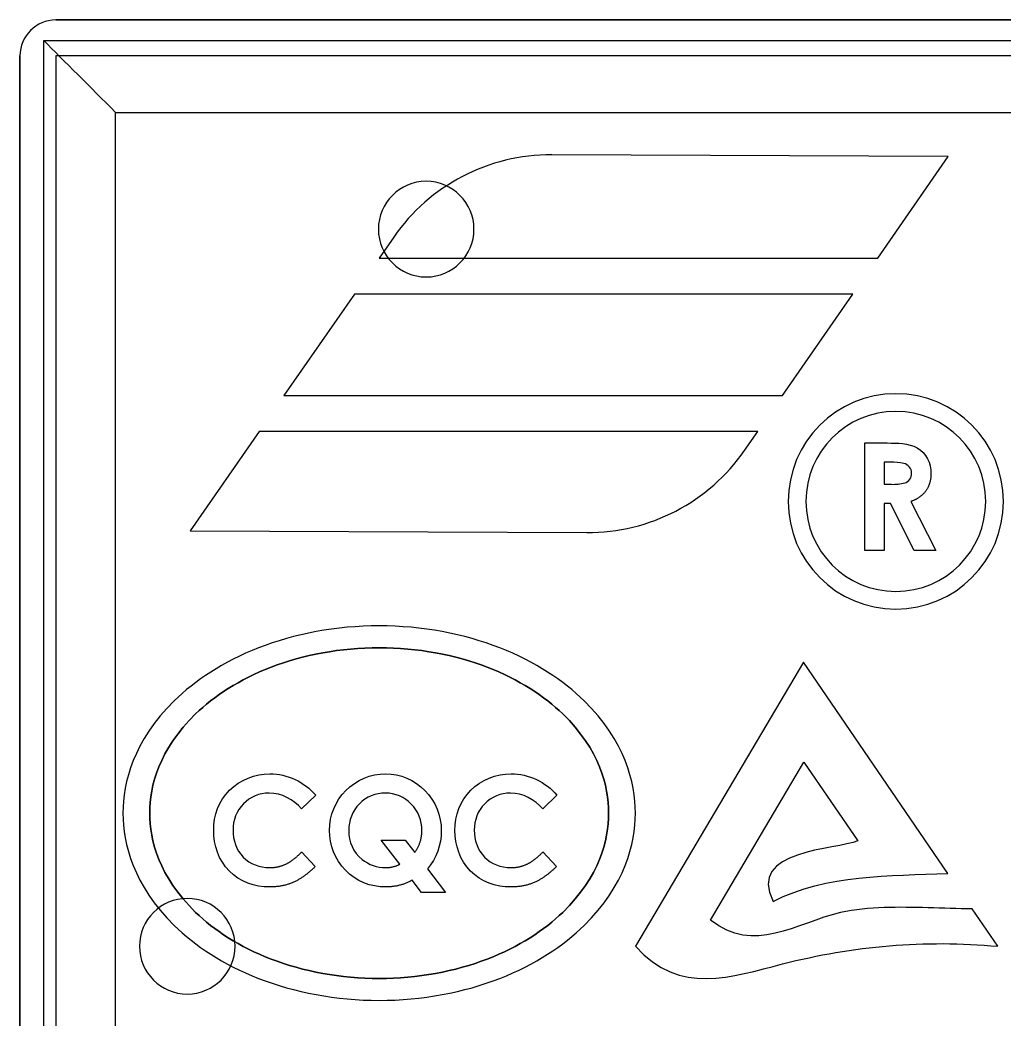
# Model space of a CAD drawing. Header units: millimetres. Extents: x -9.6 to 9.6, y -7.8 to 7.8.
# Drawn here: x -9.55 to -1.31, y -0.61 to 7.75 of the extents above; entities that cross this region are included whole.
import ezdxf

# ---------------------------------------------------------------- set-up
doc = ezdxf.new("R2010")
doc.units = ezdxf.units.MM
for name, color, linetype in [('Part__Feature', 7, 'CONTINUOUS'), ('Part__Feature001', 7, 'CONTINUOUS'), ('Part__Feature005', 7, 'CONTINUOUS')]:
    doc.layers.add(name, color=color, linetype=linetype)

msp = doc.modelspace()

# ---------------------------------------------------------------- linework, layer by layer
at = {"layer": 'Part__Feature'}
for p, q in [((-8.55, 0, -5), (-8.55, 0)), ((-8.55, 0, -5), (-8.55, 0)), ((-7.75, 0, -5), (-7.75, 0)), ((-7.75, 0, -5), (-7.75, 0))]:
    msp.add_line(p, q, dxfattribs=at)
for centre, start, end in [((-8.15, 0, -5), 0, 180), ((-8.15, 0), 0, 180), ((-8.15, 0, -5), 0, 180), ((-8.15, 0), 0, 180), ((-8.15, 0, -5), -180, 0), ((-8.15, 0), -180, 0), ((-8.15, 0, -5), -180, 0), ((-8.15, 0), -180, 0)]:
    msp.add_arc(centre, 0.4, start, end, dxfattribs=at)
at = {"layer": 'Part__Feature001'}
for p, q in [((-6.55, 6, -5), (-6.55, 6)), ((-6.55, 6, -5), (-6.55, 6)), ((-5.75, 6, -5), (-5.75, 6)), ((-5.75, 6, -5), (-5.75, 6))]:
    msp.add_line(p, q, dxfattribs=at)
for centre, start, end in [((-6.15, 6, -5), 0, 180), ((-6.15, 6), 0, 180), ((-6.15, 6, -5), 0, 180), ((-6.15, 6), 0, 180), ((-6.15, 6, -5), 180, 0), ((-6.15, 6), 180, 0), ((-6.15, 6, -5), 180, 0), ((-6.15, 6), 180, 0)]:
    msp.add_arc(centre, 0.4, start, end, dxfattribs=at)
at = {"layer": 'Part__Feature005'}
for p, q in [((9.25, 7.75), (-9.25, 7.75)), ((-9.25, 7.75), (-9.25, 7.75, 15)), ((-9.25, 7.75, 15), (9.25, 7.75, 15)), ((9.25, 7.75), (-9.25, 7.75)), ((-9.25, 7.75), (-9.25, 7.75, 15)), ((-9.25, 7.75, 15), (9.25, 7.75, 15)), ((-9.3503, 7.57697), (9.3503, 7.57697)), ((-9.3503, -7.57697), (-9.3503, 7.57697)), ((-9.3503, 7.57697), (9.3503, 7.57697)), ((-9.3503, -7.57697), (-9.3503, 7.57697)), ((-9.55, 7.45), (-9.55, -7.45)), ((-9.55, -7.45, 15), (-9.55, 7.45, 15)), ((-9.55, 7.45, 15), (-9.55, 7.45)), ((-9.55, 7.45), (-9.55, -7.45)), ((-9.55, 7.45, 15), (-9.55, 7.45)), ((-9.55, -7.45, 15), (-9.55, 7.45, 15)), ((-9.25, 7.45, 15.3), (-9.25, -7.45, 15.3)), ((9.25, 7.45, 15.3), (-9.25, 7.45, 15.3)), ((9.25, 7.45, 15.3), (-9.25, 7.45, 15.3)), ((-9.25, 7.45, 15.3), (-9.25, -7.45, 15.3)), ((-8.7503, -6.97697, 0.2), (-8.7503, 6.97697, 0.2)), ((-8.7503, 6.97697, 0.2), (8.7503, 6.97697, 0.2)), ((-8.7503, 6.97697, 0.2), (8.7503, 6.97697, 0.2)), ((-8.7503, -6.97697, 0.2), (-8.7503, 6.97697, 0.2)), ((-1.78054, 6.60704, 15.3), (-5.0989, 6.62199, 15.3)), ((-1.78054, 6.60704, 15.3), (-5.0989, 6.62199, 15.3)), ((-5.0989, 6.62199, 15.4), (-5.0989, 6.62199, 15.3)), ((-1.78054, 6.60704, 15.4), (-5.0989, 6.62199, 15.4)), ((-5.0989, 6.62199, 15.4), (-5.0989, 6.62199, 15.3)), ((-1.78054, 6.60704, 15.4), (-5.0989, 6.62199, 15.4)), ((-2.36983, 5.75704, 15.3), (-1.78054, 6.60704, 15.3)), ((-2.36983, 5.75704, 15.3), (-1.78054, 6.60704, 15.3)), ((-2.36983, 5.75704, 15.4), (-1.78054, 6.60704, 15.4)), ((-2.36983, 5.75704, 15.4), (-1.78054, 6.60704, 15.4)), ((-1.78054, 6.60704, 15.4), (-1.78054, 6.60704, 15.3)), ((-1.78054, 6.60704, 15.4), (-1.78054, 6.60704, 15.3)), ((-6.42102, 5.9336, 15.3), (-6.54343, 5.75704, 15.3)), ((-6.42102, 5.9336, 15.3), (-6.54343, 5.75704, 15.3)), ((-6.42102, 5.9336, 15.4), (-6.54343, 5.75704, 15.4)), ((-6.42102, 5.9336, 15.4), (-6.54343, 5.75704, 15.4)), ((-6.42102, 5.9336, 15.4), (-6.42102, 5.9336, 15.3)), ((-6.42102, 5.9336, 15.4), (-6.42102, 5.9336, 15.3)), ((-6.54343, 5.75704, 15.3), (-2.36983, 5.75704, 15.3)), ((-6.54343, 5.75704, 15.4), (-6.54343, 5.75704, 15.3)), ((-6.54343, 5.75704, 15.3), (-2.36983, 5.75704, 15.3)), ((-6.54343, 5.75704, 15.4), (-2.36983, 5.75704, 15.4)), ((-6.54343, 5.75704, 15.4), (-6.54343, 5.75704, 15.3)), ((-6.54343, 5.75704, 15.4), (-2.36983, 5.75704, 15.4)), ((-2.36983, 5.75704, 15.4), (-2.36983, 5.75704, 15.3)), ((-2.36983, 5.75704, 15.4), (-2.36983, 5.75704, 15.3)), ((-6.75141, 5.45704, 15.3), (-7.3407, 4.60704, 15.3)), ((-6.75141, 5.45704, 15.3), (-7.3407, 4.60704, 15.3)), ((-6.75141, 5.45704, 15.4), (-7.3407, 4.60704, 15.4)), ((-6.75141, 5.45704, 15.4), (-7.3407, 4.60704, 15.4)), ((-2.57782, 5.45704, 15.3), (-6.75141, 5.45704, 15.3)), ((-6.75141, 5.45704, 15.4), (-6.75141, 5.45704, 15.3)), ((-2.57782, 5.45704, 15.3), (-6.75141, 5.45704, 15.3)), ((-6.75141, 5.45704, 15.4), (-6.75141, 5.45704, 15.3)), ((-2.57782, 5.45704, 15.4), (-6.75141, 5.45704, 15.4)), ((-2.57782, 5.45704, 15.4), (-6.75141, 5.45704, 15.4)), ((-3.1671, 4.60704, 15.3), (-2.57782, 5.45704, 15.3)), ((-3.1671, 4.60704, 15.3), (-2.57782, 5.45704, 15.3)), ((-3.1671, 4.60704, 15.4), (-2.57782, 5.45704, 15.4)), ((-3.1671, 4.60704, 15.4), (-2.57782, 5.45704, 15.4)), ((-2.57782, 5.45704, 15.4), (-2.57782, 5.45704, 15.3)), ((-2.57782, 5.45704, 15.4), (-2.57782, 5.45704, 15.3)), ((-7.3407, 4.60704, 15.3), (-3.1671, 4.60704, 15.3)), ((-7.3407, 4.60704, 15.4), (-7.3407, 4.60704, 15.3)), ((-7.3407, 4.60704, 15.3), (-3.1671, 4.60704, 15.3)), ((-7.3407, 4.60704, 15.4), (-3.1671, 4.60704, 15.4)), ((-7.3407, 4.60704, 15.4), (-7.3407, 4.60704, 15.3)), ((-7.3407, 4.60704, 15.4), (-3.1671, 4.60704, 15.4)), ((-3.1671, 4.60704, 15.4), (-3.1671, 4.60704, 15.3)), ((-3.1671, 4.60704, 15.4), (-3.1671, 4.60704, 15.3)), ((-7.54869, 4.30704, 15.3), (-8.12498, 3.47578, 15.3)), ((-7.54869, 4.30704, 15.3), (-8.12498, 3.47578, 15.3)), ((-7.54869, 4.30704, 15.4), (-8.12498, 3.47578, 15.4)), ((-7.54869, 4.30704, 15.4), (-8.12498, 3.47578, 15.4)), ((-3.37509, 4.30704, 15.3), (-7.54869, 4.30704, 15.3)), ((-3.37509, 4.30704, 15.3), (-7.54869, 4.30704, 15.3)), ((-7.54869, 4.30704, 15.4), (-7.54869, 4.30704, 15.3)), ((-3.37509, 4.30704, 15.4), (-7.54869, 4.30704, 15.4)), ((-7.54869, 4.30704, 15.4), (-7.54869, 4.30704, 15.3)), ((-3.37509, 4.30704, 15.4), (-7.54869, 4.30704, 15.4)), ((-3.4845, 4.14921, 15.3), (-3.37509, 4.30704, 15.3)), ((-3.4845, 4.14921, 15.3), (-3.37509, 4.30704, 15.3)), ((-3.4845, 4.14921, 15.4), (-3.37509, 4.30704, 15.4)), ((-3.4845, 4.14921, 15.4), (-3.37509, 4.30704, 15.4)), ((-3.37509, 4.30704, 15.4), (-3.37509, 4.30704, 15.3)), ((-3.37509, 4.30704, 15.4), (-3.37509, 4.30704, 15.3)), ((-2.47933, 3.31107, 15.3), (-2.47933, 4.21107, 15.3)), ((-2.47933, 4.21107, 15.3), (-2.29111, 4.21107, 15.3)), ((-2.47933, 3.31107, 15.3), (-2.47933, 4.21107, 15.3)), ((-2.47933, 4.21107, 15.3), (-2.29111, 4.21107, 15.3)), ((-3.4845, 4.14921, 15.4), (-3.4845, 4.14921, 15.3)), ((-3.4845, 4.14921, 15.4), (-3.4845, 4.14921, 15.3)), ((-2.2628, 4.04953, 15.3), (-2.31779, 4.04953, 15.3)), ((-2.31779, 4.04953, 15.3), (-2.31779, 3.86491, 15.3)), ((-2.31779, 4.04953, 15.3), (-2.31779, 3.86491, 15.3)), ((-2.2628, 4.04953, 15.3), (-2.31779, 4.04953, 15.3)), ((-2.31779, 3.86491, 15.3), (-2.25487, 3.86491, 15.3)), ((-2.31779, 3.86491, 15.3), (-2.25487, 3.86491, 15.3)), ((-3.12007, 3.72177, 15.4), (-3.12007, 3.72177, 15.3)), ((-3.12007, 3.72177, 15.4), (-3.12007, 3.72177, 15.3)), ((-2.97183, 3.72177, 15.4), (-2.97183, 3.72177, 15.3)), ((-2.97183, 3.72177, 15.4), (-2.97183, 3.72177, 15.3)), ((-2.31779, 3.70338, 15.3), (-2.31779, 3.31107, 15.3)), ((-2.26298, 3.70338, 15.3), (-2.31779, 3.70338, 15.3)), ((-2.26298, 3.70338, 15.3), (-2.31779, 3.70338, 15.3)), ((-2.31779, 3.70338, 15.3), (-2.31779, 3.31107, 15.3)), ((-2.06467, 3.31107, 15.3), (-2.26298, 3.70338, 15.3)), ((-2.06467, 3.31107, 15.3), (-2.26298, 3.70338, 15.3)), ((-2.09279, 3.72177, 15.3), (-1.8851, 3.31107, 15.3)), ((-2.09279, 3.72177, 15.3), (-1.8851, 3.31107, 15.3)), ((-1.46624, 3.72177, 15.4), (-1.46624, 3.72177, 15.3)), ((-1.46624, 3.72177, 15.4), (-1.46624, 3.72177, 15.3)), ((-1.31799, 3.72177, 15.4), (-1.31799, 3.72177, 15.3)), ((-1.31799, 3.72177, 15.4), (-1.31799, 3.72177, 15.3)), ((-8.12498, 3.47578, 15.3), (-4.80662, 3.46083, 15.3)), ((-8.12498, 3.47578, 15.4), (-8.12498, 3.47578, 15.3)), ((-8.12498, 3.47578, 15.3), (-4.80662, 3.46083, 15.3)), ((-8.12498, 3.47578, 15.4), (-4.80662, 3.46083, 15.4)), ((-8.12498, 3.47578, 15.4), (-8.12498, 3.47578, 15.3)), ((-8.12498, 3.47578, 15.4), (-4.80662, 3.46083, 15.4)), ((-4.80662, 3.46083, 15.4), (-4.80662, 3.46083, 15.3)), ((-4.80662, 3.46083, 15.4), (-4.80662, 3.46083, 15.3)), ((-2.31779, 3.31107, 15.3), (-2.47933, 3.31107, 15.3)), ((-2.31779, 3.31107, 15.3), (-2.47933, 3.31107, 15.3)), ((-1.8851, 3.31107, 15.3), (-2.06467, 3.31107, 15.3)), ((-1.8851, 3.31107, 15.3), (-2.06467, 3.31107, 15.3)), ((-2.99219, 2.37771, 15.3), (-4.39901, 0, 15.3)), ((-2.99219, 2.37771, 15.3), (-4.39901, 0, 15.3)), ((-2.99219, 2.37771, 15.4), (-4.39901, 0, 15.4)), ((-2.99219, 2.37771, 15.4), (-4.39901, 0, 15.4)), ((-1.78262, 0.609044, 15.3), (-2.99219, 2.37771, 15.3)), ((-1.78262, 0.609044, 15.3), (-2.99219, 2.37771, 15.3)), ((-2.99219, 2.37771, 15.4), (-2.99219, 2.37771, 15.3)), ((-1.78262, 0.609044, 15.4), (-2.99219, 2.37771, 15.4)), ((-2.99219, 2.37771, 15.4), (-2.99219, 2.37771, 15.3)), ((-1.78262, 0.609044, 15.4), (-2.99219, 2.37771, 15.4)), ((-3.76942, 0.219177, 15.3), (-2.9882, 1.53955, 15.3)), ((-3.76942, 0.219177, 15.3), (-2.9882, 1.53955, 15.3)), ((-3.76942, 0.219177, 15.4), (-2.9882, 1.53955, 15.4)), ((-3.76942, 0.219177, 15.4), (-2.9882, 1.53955, 15.4)), ((-2.9882, 1.53955, 15.3), (-2.53759, 0.880657, 15.3)), ((-2.9882, 1.53955, 15.4), (-2.9882, 1.53955, 15.3)), ((-2.9882, 1.53955, 15.3), (-2.53759, 0.880657, 15.3)), ((-2.9882, 1.53955, 15.4), (-2.53759, 0.880657, 15.4)), ((-2.9882, 1.53955, 15.4), (-2.9882, 1.53955, 15.3)), ((-2.9882, 1.53955, 15.4), (-2.53759, 0.880657, 15.4)), ((-7.0744, 1.26334, 15.3), (-7.19285, 1.15012, 15.3)), ((-7.0744, 1.26334, 15.3), (-7.19285, 1.15012, 15.3)), ((-5.05517, 1.26334, 15.3), (-5.17362, 1.15012, 15.3)), ((-5.05517, 1.26334, 15.3), (-5.17362, 1.15012, 15.3)), ((-8.68785, 1.11379, 15.4), (-8.68785, 1.11379, 15.3)), ((-8.68785, 1.11379, 15.4), (-8.68785, 1.11379, 15.3)), ((-8.46401, 1.11379, 15.4), (-8.46401, 1.11379, 15.3)), ((-8.46401, 1.11379, 15.4), (-8.46401, 1.11379, 15.3)), ((-4.62285, 1.11379, 15.4), (-4.62285, 1.11379, 15.3)), ((-4.62285, 1.11379, 15.4), (-4.62285, 1.11379, 15.3)), ((-4.39901, 1.11379, 15.4), (-4.39901, 1.11379, 15.3)), ((-4.39901, 1.11379, 15.4), (-4.39901, 1.11379, 15.3)), ((-6.52687, 0.888699, 15.3), (-6.32584, 0.888699, 15.3)), ((-6.37056, 0.686416, 15.3), (-6.52687, 0.888699, 15.3)), ((-6.52687, 0.888699, 15.3), (-6.32584, 0.888699, 15.3)), ((-6.37056, 0.686416, 15.3), (-6.52687, 0.888699, 15.3)), ((-6.32584, 0.888699, 15.3), (-6.2458, 0.785034, 15.3)), ((-6.32584, 0.888699, 15.3), (-6.2458, 0.785034, 15.3)), ((-2.53759, 0.880657, 15.4), (-2.53759, 0.880657, 15.3)), ((-2.53759, 0.880657, 15.4), (-2.53759, 0.880657, 15.3)), ((-7.19285, 0.78882, 15.3), (-7.07801, 0.668207, 15.3)), ((-7.19285, 0.78882, 15.3), (-7.07801, 0.668207, 15.3)), ((-5.17362, 0.78882, 15.3), (-5.05878, 0.668207, 15.3)), ((-5.17362, 0.78882, 15.3), (-5.05878, 0.668207, 15.3)), ((-6.13979, 0.647654, 15.3), (-5.98708, 0.450238, 15.3)), ((-6.13979, 0.647654, 15.3), (-5.98708, 0.450238, 15.3)), ((-1.78262, 0.609044, 15.4), (-1.78262, 0.609044, 15.3)), ((-1.78262, 0.609044, 15.4), (-1.78262, 0.609044, 15.3)), ((-6.1881, 0.450238, 15.3), (-6.26725, 0.552461, 15.3)), ((-6.1881, 0.450238, 15.3), (-6.26725, 0.552461, 15.3)), ((-5.98708, 0.450238, 15.3), (-6.1881, 0.450238, 15.3)), ((-5.98708, 0.450238, 15.3), (-6.1881, 0.450238, 15.3)), ((-3.24665, 0.375334, 15.4), (-3.24665, 0.375334, 15.3)), ((-3.24665, 0.375334, 15.4), (-3.24665, 0.375334, 15.3)), ((-1.3661, 0, 15.3), (-1.57934, 0.311808, 15.3)), ((-1.3661, 0, 15.3), (-1.57934, 0.311808, 15.3)), ((-1.57934, 0.311808, 15.4), (-1.57934, 0.311808, 15.3)), ((-1.3661, 0, 15.4), (-1.57934, 0.311808, 15.4)), ((-1.57934, 0.311808, 15.4), (-1.57934, 0.311808, 15.3)), ((-1.3661, 0, 15.4), (-1.57934, 0.311808, 15.4)), ((-3.76942, 0.219177, 15.4), (-3.76942, 0.219177, 15.3)), ((-3.76942, 0.219177, 15.4), (-3.76942, 0.219177, 15.3)), ((-4.39901, 0, 15.4), (-4.39901, 0, 15.3)), ((-4.39901, 0, 15.4), (-4.39901, 0, 15.3)), ((-1.3661, 0, 15.4), (-1.3661, 0, 15.3)), ((-1.3661, 0, 15.4), (-1.3661, 0, 15.3))]:
    msp.add_line(p, q, dxfattribs=at)
for centre, radius, start, end in [((-9.25, 7.45), 0.3, 90, 180), ((-9.25, 7.45), 0.3, 90, 180), ((-9.25, 7.45, 15), 0.3, 90, 180), ((-9.25, 7.45, 15), 0.3, 90, 180), ((-9.25, 7.45, 15), 0, 90, 0), ((-9.25, 7.45, 15), 0, 90, 0), ((-9.25, 7.45, 15), 0, 180, 0), ((-9.25, 7.45, 15), 0, 180, 0), ((-5.10611, 5.022, 15.3), 1.6, 89.7418, 145.267), ((-5.10611, 5.022, 15.3), 1.6, 89.7418, 145.267), ((-5.10611, 5.022, 15.4), 1.6, 89.7418, 145.267), ((-5.10611, 5.022, 15.4), 1.6, 89.7418, 145.267), ((-2.21903, 3.72177, 15.4), 0.90104, 0, 180), ((-2.21903, 3.72177, 15.3), 0.90104, 0, 180), ((-2.21903, 3.72177, 15.3), 0.90104, 0, 180), ((-2.21903, 3.72177, 15.4), 0.90104, 0, 180), ((-2.21903, 3.72177, 15.4), 0.752796, 0, 180), ((-2.21903, 3.72177, 15.3), 0.752796, 0, 180), ((-2.21903, 3.72177, 15.4), 0.752796, 0, 180), ((-2.21903, 3.72177, 15.3), 0.752796, 0, 180), ((-4.79941, 5.06081, 15.3), 1.6, -90.2582, -34.7328), ((-4.79941, 5.06081, 15.3), 1.6, -90.2582, -34.7328), ((-4.79941, 5.06081, 15.4), 1.6, -90.2582, -34.7328), ((-4.79941, 5.06081, 15.4), 1.6, -90.2582, -34.7328), ((-2.21903, 3.72177, 15.3), 0.90104, 180, 0), ((-2.21903, 3.72177, 15.4), 0.90104, 180, 0), ((-2.21903, 3.72177, 15.4), 0.90104, 180, 0), ((-2.21903, 3.72177, 15.3), 0.90104, 180, 0), ((-2.21903, 3.72177, 15.3), 0.752796, 180, 0), ((-2.21903, 3.72177, 15.4), 0.752796, 180, 0), ((-2.21903, 3.72177, 15.4), 0.752796, 180, 0), ((-2.21903, 3.72177, 15.3), 0.752796, 180, 0)]:
    msp.add_arc(centre, radius, start, end, dxfattribs=at)
for points, degree in [([(-9.3503, 7.57697), (-9.1823, 7.40897, 0.127855), (-8.96141, 7.18808, 0.201483), (-8.7503, 6.97697, 0.2)], 3), ([(-9.3503, 7.57697), (-9.1823, 7.40897, 0.127855), (-8.96141, 7.18808, 0.201483), (-8.7503, 6.97697, 0.2)], 3), ([(-7.45842, 1.44255, 15.3), (-7.31234, 1.44319, 15.3), (-7.16809, 1.3752, 15.3), (-7.0744, 1.26334, 15.3)], 3), ([(-7.45842, 1.44255, 15.3), (-7.31234, 1.44319, 15.3), (-7.16809, 1.3752, 15.3), (-7.0744, 1.26334, 15.3)], 3), ([(-5.43919, 1.44255, 15.3), (-5.29311, 1.44319, 15.3), (-5.14886, 1.3752, 15.3), (-5.05517, 1.26334, 15.3)], 3), ([(-5.43919, 1.44255, 15.3), (-5.29311, 1.44319, 15.3), (-5.14886, 1.3752, 15.3), (-5.05517, 1.26334, 15.3)], 3), ([(-7.19285, 1.15012, 15.3), (-7.26152, 1.22689, 15.3), (-7.35953, 1.28289, 15.3), (-7.46473, 1.28101, 15.3)], 3), ([(-7.19285, 1.15012, 15.3), (-7.26152, 1.22689, 15.3), (-7.35953, 1.28289, 15.3), (-7.46473, 1.28101, 15.3)], 3), ([(-5.17362, 1.15012, 15.3), (-5.24229, 1.22689, 15.3), (-5.3403, 1.28289, 15.3), (-5.4455, 1.28101, 15.3)], 3), ([(-5.17362, 1.15012, 15.3), (-5.24229, 1.22689, 15.3), (-5.3403, 1.28289, 15.3), (-5.4455, 1.28101, 15.3)], 3), ([(-6.79748, 0.967666, 15.3), (-6.79972, 0.876035, 15.3), (-6.76049, 0.783087, 15.3), (-6.6866, 0.727161, 15.3)], 3), ([(-6.79748, 0.967666, 15.3), (-6.79972, 0.876035, 15.3), (-6.76049, 0.783087, 15.3), (-6.6866, 0.727161, 15.3)], 3), ([(-6.2458, 0.785034, 15.3), (-6.18644, 0.866739, 15.3), (-6.18594, 0.967666, 15.3)], 2), ([(-6.2458, 0.785034, 15.3), (-6.18644, 0.866739, 15.3), (-6.18594, 0.967666, 15.3)], 2), ([(-6.0244, 0.964961, 15.3), (-6.02298, 0.849817, 15.3), (-6.06305, 0.734118, 15.3), (-6.13979, 0.647654, 15.3)], 3), ([(-6.0244, 0.964961, 15.3), (-6.02298, 0.849817, 15.3), (-6.06305, 0.734118, 15.3), (-6.13979, 0.647654, 15.3)], 3), ([(-2.53759, 0.880657, 15.3), (-2.71379, 0.808028, 15.3), (-3.47296, 0.806956, 15.3), (-3.24665, 0.375334, 15.3)], 3), ([(-2.53759, 0.880657, 15.4), (-2.71379, 0.808028, 15.4), (-3.47296, 0.806956, 15.4), (-3.24665, 0.375334, 15.4)], 3), ([(-2.53759, 0.880657, 15.3), (-2.71379, 0.808028, 15.3), (-3.47296, 0.806956, 15.3), (-3.24665, 0.375334, 15.3)], 3), ([(-2.53759, 0.880657, 15.4), (-2.71379, 0.808028, 15.4), (-3.47296, 0.806956, 15.4), (-3.24665, 0.375334, 15.4)], 3), ([(-6.6866, 0.727161, 15.3), (-6.63153, 0.682235, 15.3), (-6.56084, 0.657177, 15.3), (-6.48973, 0.65793, 15.3)], 3), ([(-6.6866, 0.727161, 15.3), (-6.63153, 0.682235, 15.3), (-6.56084, 0.657177, 15.3), (-6.48973, 0.65793, 15.3)], 3), ([(-6.48973, 0.65793, 15.3), (-6.42675, 0.65802, 15.3), (-6.37056, 0.686416, 15.3)], 2), ([(-6.48973, 0.65793, 15.3), (-6.42675, 0.65802, 15.3), (-6.37056, 0.686416, 15.3)], 2), ([(-3.24665, 0.375334, 15.3), (-2.79467, 0.604198, 15.3), (-2.27255, 0.587708, 15.3), (-1.78262, 0.609044, 15.3)], 3), ([(-3.24665, 0.375334, 15.4), (-2.79467, 0.604198, 15.4), (-2.27255, 0.587708, 15.4), (-1.78262, 0.609044, 15.4)], 3), ([(-3.24665, 0.375334, 15.3), (-2.79467, 0.604198, 15.3), (-2.27255, 0.587708, 15.3), (-1.78262, 0.609044, 15.3)], 3), ([(-3.24665, 0.375334, 15.4), (-2.79467, 0.604198, 15.4), (-2.27255, 0.587708, 15.4), (-1.78262, 0.609044, 15.4)], 3), ([(-6.26725, 0.552461, 15.3), (-6.36986, 0.495523, 15.3), (-6.48738, 0.496392, 15.3)], 2), ([(-6.26725, 0.552461, 15.3), (-6.36986, 0.495523, 15.3), (-6.48738, 0.496392, 15.3)], 2)]:
    msp.add_open_spline(points, degree=degree, dxfattribs=at)
for points, degree, knots in [([(-2.29111, 4.21107, 15.3), (-2.20662, 4.20884, 15.3), (-2.11603, 4.21187, 15.3), (-2.03979, 4.16978, 15.3), (-1.96526, 4.12689, 15.3), (-1.92324, 4.04012, 15.3), (-1.92548, 3.95542, 15.3)], 3, [0, 0, 0, 0, 0.502805, 0.502805, 0.502805, 1, 1, 1, 1]), ([(-2.29111, 4.21107, 15.3), (-2.20662, 4.20884, 15.3), (-2.11603, 4.21187, 15.3), (-2.03979, 4.16978, 15.3), (-1.96526, 4.12689, 15.3), (-1.92324, 4.04012, 15.3), (-1.92548, 3.95542, 15.3)], 3, [0, 0, 0, 0, 0.502805, 0.502805, 0.502805, 1, 1, 1, 1]), ([(-2.08702, 3.95758, 15.3), (-2.08564, 3.99652, 15.3), (-2.11653, 4.0301, 15.3), (-2.15283, 4.03997, 15.3), (-2.189, 4.04772, 15.3), (-2.22566, 4.05091, 15.3), (-2.2628, 4.04953, 15.3)], 3, [0, 0, 0, 0, 0.50575, 0.50575, 0.50575, 1, 1, 1, 1]), ([(-2.08702, 3.95758, 15.3), (-2.08564, 3.99652, 15.3), (-2.11653, 4.0301, 15.3), (-2.15283, 4.03997, 15.3), (-2.189, 4.04772, 15.3), (-2.22566, 4.05091, 15.3), (-2.2628, 4.04953, 15.3)], 3, [0, 0, 0, 0, 0.50575, 0.50575, 0.50575, 1, 1, 1, 1]), ([(-2.25487, 3.86491, 15.3), (-2.21757, 3.86378, 15.3), (-2.18091, 3.86781, 15.3), (-2.1449, 3.87699, 15.3), (-2.10863, 3.88517, 15.3), (-2.08441, 3.92109, 15.3), (-2.08702, 3.95758, 15.3)], 3, [0, 0, 0, 0, 0.507675, 0.507675, 0.507675, 1, 1, 1, 1]), ([(-2.25487, 3.86491, 15.3), (-2.21757, 3.86378, 15.3), (-2.18091, 3.86781, 15.3), (-2.1449, 3.87699, 15.3), (-2.10863, 3.88517, 15.3), (-2.08441, 3.92109, 15.3), (-2.08702, 3.95758, 15.3)], 3, [0, 0, 0, 0, 0.507675, 0.507675, 0.507675, 1, 1, 1, 1]), ([(-1.92548, 3.95542, 15.3), (-1.92346, 3.87594, 15.3), (-1.96713, 3.81011, 15.3), (-2.01609, 3.74678, 15.3), (-2.09279, 3.72177, 15.3)], 2, [0, 0, 0, 0.496154, 0.496154, 1, 1, 1]), ([(-1.92548, 3.95542, 15.3), (-1.92346, 3.87594, 15.3), (-1.96713, 3.81011, 15.3), (-2.01609, 3.74678, 15.3), (-2.09279, 3.72177, 15.3)], 2, [0, 0, 0, 0.496154, 0.496154, 1, 1, 1]), ([(-4.39901, 1.11379, 15.3), (-4.39975, 1.37087, 15.3), (-4.484, 1.71477, 15.3), (-4.82789, 2.05392, 15.3), (-4.99866, 2.22088, 15.3), (-5.23662, 2.38059, 15.3), (-5.53429, 2.49634, 15.3), (-5.83037, 2.61261, 15.3), (-6.18546, 2.6814, 15.3), (-6.54343, 2.68068, 15.3), (-6.9014, 2.6814, 15.3), (-7.25648, 2.61261, 15.3), (-7.55257, 2.49634, 15.3), (-7.85024, 2.38059, 15.3), (-8.08819, 2.22088, 15.3), (-8.25896, 2.05392, 15.3), (-8.60286, 1.71477, 15.3), (-8.68711, 1.37087, 15.3), (-8.68785, 1.11379, 15.3)], 3, [3.14159, 3.14159, 3.14159, 3.14159, 3.92699, 3.92699, 3.92699, 4.31969, 4.31969, 4.31969, 4.71239, 4.71239, 4.71239, 5.10509, 5.10509, 5.10509, 5.49779, 5.49779, 5.49779, 6.28319, 6.28319, 6.28319, 6.28319]), ([(-4.39901, 1.11379, 15.4), (-4.39975, 1.37087, 15.4), (-4.484, 1.71477, 15.4), (-4.82789, 2.05392, 15.4), (-4.99866, 2.22088, 15.4), (-5.23662, 2.38059, 15.4), (-5.53429, 2.49634, 15.4), (-5.83037, 2.61261, 15.4), (-6.18546, 2.6814, 15.4), (-6.54343, 2.68068, 15.4), (-6.9014, 2.6814, 15.4), (-7.25648, 2.61261, 15.4), (-7.55257, 2.49634, 15.4), (-7.85024, 2.38059, 15.4), (-8.08819, 2.22088, 15.4), (-8.25896, 2.05392, 15.4), (-8.60286, 1.71477, 15.4), (-8.68711, 1.37087, 15.4), (-8.68785, 1.11379, 15.4)], 3, [3.14159, 3.14159, 3.14159, 3.14159, 3.92699, 3.92699, 3.92699, 4.31969, 4.31969, 4.31969, 4.71239, 4.71239, 4.71239, 5.10509, 5.10509, 5.10509, 5.49779, 5.49779, 5.49779, 6.28319, 6.28319, 6.28319, 6.28319]), ([(-4.39901, 1.11379, 15.3), (-4.39975, 1.37087, 15.3), (-4.484, 1.71477, 15.3), (-4.82789, 2.05392, 15.3), (-4.99866, 2.22088, 15.3), (-5.23662, 2.38059, 15.3), (-5.53429, 2.49634, 15.3), (-5.83037, 2.61261, 15.3), (-6.18546, 2.6814, 15.3), (-6.54343, 2.68068, 15.3), (-6.9014, 2.6814, 15.3), (-7.25648, 2.61261, 15.3), (-7.55257, 2.49634, 15.3), (-7.85024, 2.38059, 15.3), (-8.08819, 2.22088, 15.3), (-8.25896, 2.05392, 15.3), (-8.60286, 1.71477, 15.3), (-8.68711, 1.37087, 15.3), (-8.68785, 1.11379, 15.3)], 3, [3.14159, 3.14159, 3.14159, 3.14159, 3.92699, 3.92699, 3.92699, 4.31969, 4.31969, 4.31969, 4.71239, 4.71239, 4.71239, 5.10509, 5.10509, 5.10509, 5.49779, 5.49779, 5.49779, 6.28319, 6.28319, 6.28319, 6.28319]), ([(-4.39901, 1.11379, 15.4), (-4.39975, 1.37087, 15.4), (-4.484, 1.71477, 15.4), (-4.82789, 2.05392, 15.4), (-4.99866, 2.22088, 15.4), (-5.23662, 2.38059, 15.4), (-5.53429, 2.49634, 15.4), (-5.83037, 2.61261, 15.4), (-6.18546, 2.6814, 15.4), (-6.54343, 2.68068, 15.4), (-6.9014, 2.6814, 15.4), (-7.25648, 2.61261, 15.4), (-7.55257, 2.49634, 15.4), (-7.85024, 2.38059, 15.4), (-8.08819, 2.22088, 15.4), (-8.25896, 2.05392, 15.4), (-8.60286, 1.71477, 15.4), (-8.68711, 1.37087, 15.4), (-8.68785, 1.11379, 15.4)], 3, [3.14159, 3.14159, 3.14159, 3.14159, 3.92699, 3.92699, 3.92699, 4.31969, 4.31969, 4.31969, 4.71239, 4.71239, 4.71239, 5.10509, 5.10509, 5.10509, 5.49779, 5.49779, 5.49779, 6.28319, 6.28319, 6.28319, 6.28319]), ([(-4.62285, 1.11379, 15.4), (-4.62351, 1.34083, 15.4), (-4.69897, 1.64452, 15.4), (-5.00697, 1.94404, 15.4), (-5.15991, 2.09148, 15.4), (-5.37303, 2.23253, 15.4), (-5.63963, 2.33474, 15.4), (-5.9048, 2.43743, 15.4), (-6.22283, 2.49817, 15.4), (-6.54343, 2.49753, 15.4), (-6.86403, 2.49817, 15.4), (-7.18205, 2.43743, 15.4), (-7.44723, 2.33474, 15.4), (-7.71383, 2.23253, 15.4), (-7.92695, 2.09148, 15.4), (-8.07989, 1.94404, 15.4), (-8.38789, 1.64452, 15.4), (-8.46334, 1.34083, 15.4), (-8.46401, 1.11379, 15.4)], 3, [3.14159, 3.14159, 3.14159, 3.14159, 3.92699, 3.92699, 3.92699, 4.31969, 4.31969, 4.31969, 4.71239, 4.71239, 4.71239, 5.10509, 5.10509, 5.10509, 5.49779, 5.49779, 5.49779, 6.28319, 6.28319, 6.28319, 6.28319]), ([(-4.62285, 1.11379, 15.4), (-4.62351, 1.34083, 15.4), (-4.69897, 1.64452, 15.4), (-5.00697, 1.94404, 15.4), (-5.15991, 2.09148, 15.4), (-5.37303, 2.23253, 15.4), (-5.63963, 2.33474, 15.4), (-5.9048, 2.43743, 15.4), (-6.22283, 2.49817, 15.4), (-6.54343, 2.49753, 15.4), (-6.86403, 2.49817, 15.4), (-7.18205, 2.43743, 15.4), (-7.44723, 2.33474, 15.4), (-7.71383, 2.23253, 15.4), (-7.92695, 2.09148, 15.4), (-8.07989, 1.94404, 15.4), (-8.38789, 1.64452, 15.4), (-8.46334, 1.34083, 15.4), (-8.46401, 1.11379, 15.4)], 3, [3.14159, 3.14159, 3.14159, 3.14159, 3.92699, 3.92699, 3.92699, 4.31969, 4.31969, 4.31969, 4.71239, 4.71239, 4.71239, 5.10509, 5.10509, 5.10509, 5.49779, 5.49779, 5.49779, 6.28319, 6.28319, 6.28319, 6.28319]), ([(-8.46401, 1.11379, 15.3), (-8.46334, 1.34083, 15.3), (-8.38789, 1.64452, 15.3), (-8.07989, 1.94404, 15.3), (-7.92695, 2.09148, 15.3), (-7.71383, 2.23253, 15.3), (-7.44723, 2.33474, 15.3), (-7.18205, 2.43743, 15.3), (-6.86403, 2.49817, 15.3), (-6.54343, 2.49753, 15.3), (-6.22283, 2.49817, 15.3), (-5.9048, 2.43743, 15.3), (-5.63963, 2.33474, 15.3), (-5.37303, 2.23253, 15.3), (-5.15991, 2.09148, 15.3), (-5.00697, 1.94404, 15.3), (-4.69897, 1.64452, 15.3), (-4.62351, 1.34083, 15.3), (-4.62285, 1.11379, 15.3)], 3, [0, 0, 0, 0, 0.785398, 0.785398, 0.785398, 1.1781, 1.1781, 1.1781, 1.5708, 1.5708, 1.5708, 1.9635, 1.9635, 1.9635, 2.35619, 2.35619, 2.35619, 3.14159, 3.14159, 3.14159, 3.14159]), ([(-8.46401, 1.11379, 15.3), (-8.46334, 1.34083, 15.3), (-8.38789, 1.64452, 15.3), (-8.07989, 1.94404, 15.3), (-7.92695, 2.09148, 15.3), (-7.71383, 2.23253, 15.3), (-7.44723, 2.33474, 15.3), (-7.18205, 2.43743, 15.3), (-6.86403, 2.49817, 15.3), (-6.54343, 2.49753, 15.3), (-6.22283, 2.49817, 15.3), (-5.9048, 2.43743, 15.3), (-5.63963, 2.33474, 15.3), (-5.37303, 2.23253, 15.3), (-5.15991, 2.09148, 15.3), (-5.00697, 1.94404, 15.3), (-4.69897, 1.64452, 15.3), (-4.62351, 1.34083, 15.3), (-4.62285, 1.11379, 15.3)], 3, [0, 0, 0, 0, 0.785398, 0.785398, 0.785398, 1.1781, 1.1781, 1.1781, 1.5708, 1.5708, 1.5708, 1.9635, 1.9635, 1.9635, 2.35619, 2.35619, 2.35619, 3.14159, 3.14159, 3.14159, 3.14159]), ([(-7.92825, 0.970911, 15.3), (-7.92993, 1.09364, 15.3), (-7.88537, 1.21868, 15.3), (-7.79628, 1.30481, 15.3), (-7.70705, 1.39199, 15.3), (-7.58349, 1.4437, 15.3), (-7.45842, 1.44255, 15.3)], 3, [0, 0, 0, 0, 0.496512, 0.496512, 0.496512, 1, 1, 1, 1]), ([(-7.92825, 0.970911, 15.3), (-7.92993, 1.09364, 15.3), (-7.88537, 1.21868, 15.3), (-7.79628, 1.30481, 15.3), (-7.70705, 1.39199, 15.3), (-7.58349, 1.4437, 15.3), (-7.45842, 1.44255, 15.3)], 3, [0, 0, 0, 0, 0.496512, 0.496512, 0.496512, 1, 1, 1, 1]), ([(-6.95902, 0.969829, 15.3), (-6.96036, 1.09351, 15.3), (-6.91025, 1.21665, 15.3), (-6.82254, 1.3039, 15.3), (-6.73559, 1.39099, 15.3), (-6.61397, 1.44364, 15.3), (-6.49045, 1.44255, 15.3)], 3, [0, 0, 0, 0, 0.500758, 0.500758, 0.500758, 1, 1, 1, 1]), ([(-6.95902, 0.969829, 15.3), (-6.96036, 1.09351, 15.3), (-6.91025, 1.21665, 15.3), (-6.82254, 1.3039, 15.3), (-6.73559, 1.39099, 15.3), (-6.61397, 1.44364, 15.3), (-6.49045, 1.44255, 15.3)], 3, [0, 0, 0, 0, 0.500758, 0.500758, 0.500758, 1, 1, 1, 1]), ([(-6.49045, 1.44255, 15.3), (-6.36754, 1.44474, 15.3), (-6.24638, 1.39232, 15.3), (-6.16178, 1.30354, 15.3), (-6.0718, 1.21566, 15.3), (-6.02238, 1.09037, 15.3), (-6.0244, 0.964961, 15.3)], 3, [0, 0, 0, 0, 0.494315, 0.494315, 0.494315, 1, 1, 1, 1]), ([(-6.49045, 1.44255, 15.3), (-6.36754, 1.44474, 15.3), (-6.24638, 1.39232, 15.3), (-6.16178, 1.30354, 15.3), (-6.0718, 1.21566, 15.3), (-6.02238, 1.09037, 15.3), (-6.0244, 0.964961, 15.3)], 3, [0, 0, 0, 0, 0.494315, 0.494315, 0.494315, 1, 1, 1, 1]), ([(-5.90902, 0.970911, 15.3), (-5.9107, 1.09364, 15.3), (-5.86614, 1.21868, 15.3), (-5.77705, 1.30481, 15.3), (-5.68782, 1.39199, 15.3), (-5.56426, 1.4437, 15.3), (-5.43919, 1.44255, 15.3)], 3, [0, 0, 0, 0, 0.496512, 0.496512, 0.496512, 1, 1, 1, 1]), ([(-5.90902, 0.970911, 15.3), (-5.9107, 1.09364, 15.3), (-5.86614, 1.21868, 15.3), (-5.77705, 1.30481, 15.3), (-5.68782, 1.39199, 15.3), (-5.56426, 1.4437, 15.3), (-5.43919, 1.44255, 15.3)], 3, [0, 0, 0, 0, 0.496512, 0.496512, 0.496512, 1, 1, 1, 1]), ([(-7.46473, 1.28101, 15.3), (-7.54467, 1.28234, 15.3), (-7.62452, 1.24999, 15.3), (-7.67945, 1.19158, 15.3), (-7.73751, 1.13417, 15.3), (-7.76796, 1.05244, 15.3), (-7.76671, 0.971272, 15.3)], 3, [0, 0, 0, 0, 0.495782, 0.495782, 0.495782, 1, 1, 1, 1]), ([(-7.46473, 1.28101, 15.3), (-7.54467, 1.28234, 15.3), (-7.62452, 1.24999, 15.3), (-7.67945, 1.19158, 15.3), (-7.73751, 1.13417, 15.3), (-7.76796, 1.05244, 15.3), (-7.76671, 0.971272, 15.3)], 3, [0, 0, 0, 0, 0.495782, 0.495782, 0.495782, 1, 1, 1, 1]), ([(-6.49099, 1.28101, 15.3), (-6.57185, 1.28225, 15.3), (-6.65317, 1.25116, 15.3), (-6.7095, 1.19249, 15.3), (-6.7692, 1.13421, 15.3), (-6.79862, 1.05023, 15.3), (-6.79748, 0.967666, 15.3)], 3, [0, 0, 0, 0, 0.494217, 0.494217, 0.494217, 1, 1, 1, 1]), ([(-6.49099, 1.28101, 15.3), (-6.57185, 1.28225, 15.3), (-6.65317, 1.25116, 15.3), (-6.7095, 1.19249, 15.3), (-6.7692, 1.13421, 15.3), (-6.79862, 1.05023, 15.3), (-6.79748, 0.967666, 15.3)], 3, [0, 0, 0, 0, 0.494217, 0.494217, 0.494217, 1, 1, 1, 1]), ([(-6.18594, 0.967666, 15.3), (-6.18477, 1.04968, 15.3), (-6.21657, 1.13179, 15.3), (-6.27518, 1.1896, 15.3), (-6.33039, 1.24842, 15.3), (-6.41032, 1.28231, 15.3), (-6.49099, 1.28101, 15.3)], 3, [0, 0, 0, 0, 0.504675, 0.504675, 0.504675, 1, 1, 1, 1]), ([(-6.18594, 0.967666, 15.3), (-6.18477, 1.04968, 15.3), (-6.21657, 1.13179, 15.3), (-6.27518, 1.1896, 15.3), (-6.33039, 1.24842, 15.3), (-6.41032, 1.28231, 15.3), (-6.49099, 1.28101, 15.3)], 3, [0, 0, 0, 0, 0.504675, 0.504675, 0.504675, 1, 1, 1, 1]), ([(-5.4455, 1.28101, 15.3), (-5.52544, 1.28234, 15.3), (-5.60529, 1.24999, 15.3), (-5.66022, 1.19158, 15.3), (-5.71828, 1.13417, 15.3), (-5.74873, 1.05244, 15.3), (-5.74748, 0.971272, 15.3)], 3, [0, 0, 0, 0, 0.495782, 0.495782, 0.495782, 1, 1, 1, 1]), ([(-5.4455, 1.28101, 15.3), (-5.52544, 1.28234, 15.3), (-5.60529, 1.24999, 15.3), (-5.66022, 1.19158, 15.3), (-5.71828, 1.13417, 15.3), (-5.74873, 1.05244, 15.3), (-5.74748, 0.971272, 15.3)], 3, [0, 0, 0, 0, 0.495782, 0.495782, 0.495782, 1, 1, 1, 1]), ([(-8.68785, 1.11379, 15.3), (-8.68711, 0.856699, 15.3), (-8.60286, 0.512805, 15.3), (-8.25896, 0.173653, 15.3), (-8.08819, 0.00669, 15.3), (-7.85024, -0.153021, 15.3), (-7.55257, -0.268763, 15.3), (-7.25648, -0.385041, 15.3), (-6.9014, -0.453822, 15.3), (-6.54343, -0.453103, 15.3), (-6.18546, -0.453822, 15.3), (-5.83037, -0.385041, 15.3), (-5.53429, -0.268763, 15.3), (-5.23662, -0.153021, 15.3), (-4.99866, 0.00669, 15.3), (-4.82789, 0.173653, 15.3), (-4.484, 0.512805, 15.3), (-4.39975, 0.856699, 15.3), (-4.39901, 1.11379, 15.3)], 3, [0, 0, 0, 0, 0.785398, 0.785398, 0.785398, 1.1781, 1.1781, 1.1781, 1.5708, 1.5708, 1.5708, 1.9635, 1.9635, 1.9635, 2.35619, 2.35619, 2.35619, 3.14159, 3.14159, 3.14159, 3.14159]), ([(-8.68785, 1.11379, 15.4), (-8.68711, 0.856699, 15.4), (-8.60286, 0.512805, 15.4), (-8.25896, 0.173653, 15.4), (-8.08819, 0.00669, 15.4), (-7.85024, -0.153021, 15.4), (-7.55257, -0.268763, 15.4), (-7.25648, -0.385041, 15.4), (-6.9014, -0.453822, 15.4), (-6.54343, -0.453103, 15.4), (-6.18546, -0.453822, 15.4), (-5.83037, -0.385041, 15.4), (-5.53429, -0.268763, 15.4), (-5.23662, -0.153021, 15.4), (-4.99866, 0.00669, 15.4), (-4.82789, 0.173653, 15.4), (-4.484, 0.512805, 15.4), (-4.39975, 0.856699, 15.4), (-4.39901, 1.11379, 15.4)], 3, [0, 0, 0, 0, 0.785398, 0.785398, 0.785398, 1.1781, 1.1781, 1.1781, 1.5708, 1.5708, 1.5708, 1.9635, 1.9635, 1.9635, 2.35619, 2.35619, 2.35619, 3.14159, 3.14159, 3.14159, 3.14159]), ([(-8.68785, 1.11379, 15.3), (-8.68711, 0.856699, 15.3), (-8.60286, 0.512805, 15.3), (-8.25896, 0.173653, 15.3), (-8.08819, 0.00669, 15.3), (-7.85024, -0.153021, 15.3), (-7.55257, -0.268763, 15.3), (-7.25648, -0.385041, 15.3), (-6.9014, -0.453822, 15.3), (-6.54343, -0.453103, 15.3), (-6.18546, -0.453822, 15.3), (-5.83037, -0.385041, 15.3), (-5.53429, -0.268763, 15.3), (-5.23662, -0.153021, 15.3), (-4.99866, 0.00669, 15.3), (-4.82789, 0.173653, 15.3), (-4.484, 0.512805, 15.3), (-4.39975, 0.856699, 15.3), (-4.39901, 1.11379, 15.3)], 3, [0, 0, 0, 0, 0.785398, 0.785398, 0.785398, 1.1781, 1.1781, 1.1781, 1.5708, 1.5708, 1.5708, 1.9635, 1.9635, 1.9635, 2.35619, 2.35619, 2.35619, 3.14159, 3.14159, 3.14159, 3.14159]), ([(-8.68785, 1.11379, 15.4), (-8.68711, 0.856699, 15.4), (-8.60286, 0.512805, 15.4), (-8.25896, 0.173653, 15.4), (-8.08819, 0.00669, 15.4), (-7.85024, -0.153021, 15.4), (-7.55257, -0.268763, 15.4), (-7.25648, -0.385041, 15.4), (-6.9014, -0.453822, 15.4), (-6.54343, -0.453103, 15.4), (-6.18546, -0.453822, 15.4), (-5.83037, -0.385041, 15.4), (-5.53429, -0.268763, 15.4), (-5.23662, -0.153021, 15.4), (-4.99866, 0.00669, 15.4), (-4.82789, 0.173653, 15.4), (-4.484, 0.512805, 15.4), (-4.39975, 0.856699, 15.4), (-4.39901, 1.11379, 15.4)], 3, [0, 0, 0, 0, 0.785398, 0.785398, 0.785398, 1.1781, 1.1781, 1.1781, 1.5708, 1.5708, 1.5708, 1.9635, 1.9635, 1.9635, 2.35619, 2.35619, 2.35619, 3.14159, 3.14159, 3.14159, 3.14159]), ([(-8.46401, 1.11379, 15.4), (-8.46334, 0.886748, 15.4), (-8.38789, 0.583049, 15.4), (-8.07989, 0.283539, 15.4), (-7.92695, 0.136091, 15.4), (-7.71383, -0.004953, 15.4), (-7.44723, -0.107166, 15.4), (-7.18205, -0.209853, 15.4), (-6.86403, -0.270595, 15.4), (-6.54343, -0.26996, 15.4), (-6.22283, -0.270595, 15.4), (-5.9048, -0.209853, 15.4), (-5.63963, -0.107166, 15.4), (-5.37303, -0.004953, 15.4), (-5.15991, 0.136091, 15.4), (-5.00697, 0.283539, 15.4), (-4.69897, 0.583049, 15.4), (-4.62351, 0.886748, 15.4), (-4.62285, 1.11379, 15.4)], 3, [0, 0, 0, 0, 0.785398, 0.785398, 0.785398, 1.1781, 1.1781, 1.1781, 1.5708, 1.5708, 1.5708, 1.9635, 1.9635, 1.9635, 2.35619, 2.35619, 2.35619, 3.14159, 3.14159, 3.14159, 3.14159]), ([(-4.62285, 1.11379, 15.3), (-4.62351, 0.886748, 15.3), (-4.69897, 0.583049, 15.3), (-5.00697, 0.283539, 15.3), (-5.15991, 0.136091, 15.3), (-5.37303, -0.004953, 15.3), (-5.63963, -0.107166, 15.3), (-5.9048, -0.209853, 15.3), (-6.22283, -0.270595, 15.3), (-6.54343, -0.26996, 15.3), (-6.86403, -0.270595, 15.3), (-7.18205, -0.209853, 15.3), (-7.44723, -0.107166, 15.3), (-7.71383, -0.004953, 15.3), (-7.92695, 0.136091, 15.3), (-8.07989, 0.283539, 15.3), (-8.38789, 0.583049, 15.3), (-8.46334, 0.886748, 15.3), (-8.46401, 1.11379, 15.3)], 3, [3.14159, 3.14159, 3.14159, 3.14159, 3.92699, 3.92699, 3.92699, 4.31969, 4.31969, 4.31969, 4.71239, 4.71239, 4.71239, 5.10509, 5.10509, 5.10509, 5.49779, 5.49779, 5.49779, 6.28319, 6.28319, 6.28319, 6.28319]), ([(-8.46401, 1.11379, 15.4), (-8.46334, 0.886748, 15.4), (-8.38789, 0.583049, 15.4), (-8.07989, 0.283539, 15.4), (-7.92695, 0.136091, 15.4), (-7.71383, -0.004953, 15.4), (-7.44723, -0.107166, 15.4), (-7.18205, -0.209853, 15.4), (-6.86403, -0.270595, 15.4), (-6.54343, -0.26996, 15.4), (-6.22283, -0.270595, 15.4), (-5.9048, -0.209853, 15.4), (-5.63963, -0.107166, 15.4), (-5.37303, -0.004953, 15.4), (-5.15991, 0.136091, 15.4), (-5.00697, 0.283539, 15.4), (-4.69897, 0.583049, 15.4), (-4.62351, 0.886748, 15.4), (-4.62285, 1.11379, 15.4)], 3, [0, 0, 0, 0, 0.785398, 0.785398, 0.785398, 1.1781, 1.1781, 1.1781, 1.5708, 1.5708, 1.5708, 1.9635, 1.9635, 1.9635, 2.35619, 2.35619, 2.35619, 3.14159, 3.14159, 3.14159, 3.14159]), ([(-4.62285, 1.11379, 15.3), (-4.62351, 0.886748, 15.3), (-4.69897, 0.583049, 15.3), (-5.00697, 0.283539, 15.3), (-5.15991, 0.136091, 15.3), (-5.37303, -0.004953, 15.3), (-5.63963, -0.107166, 15.3), (-5.9048, -0.209853, 15.3), (-6.22283, -0.270595, 15.3), (-6.54343, -0.26996, 15.3), (-6.86403, -0.270595, 15.3), (-7.18205, -0.209853, 15.3), (-7.44723, -0.107166, 15.3), (-7.71383, -0.004953, 15.3), (-7.92695, 0.136091, 15.3), (-8.07989, 0.283539, 15.3), (-8.38789, 0.583049, 15.3), (-8.46334, 0.886748, 15.3), (-8.46401, 1.11379, 15.3)], 3, [3.14159, 3.14159, 3.14159, 3.14159, 3.92699, 3.92699, 3.92699, 4.31969, 4.31969, 4.31969, 4.71239, 4.71239, 4.71239, 5.10509, 5.10509, 5.10509, 5.49779, 5.49779, 5.49779, 6.28319, 6.28319, 6.28319, 6.28319]), ([(-7.46094, 0.496392, 15.3), (-7.58474, 0.494431, 15.3), (-7.71105, 0.538937, 15.3), (-7.79736, 0.629625, 15.3), (-7.88719, 0.718336, 15.3), (-7.93013, 0.846167, 15.3), (-7.92825, 0.970911, 15.3)], 3, [0, 0, 0, 0, 0.497779, 0.497779, 0.497779, 1, 1, 1, 1]), ([(-7.46094, 0.496392, 15.3), (-7.58474, 0.494431, 15.3), (-7.71105, 0.538937, 15.3), (-7.79736, 0.629625, 15.3), (-7.88719, 0.718336, 15.3), (-7.93013, 0.846167, 15.3), (-7.92825, 0.970911, 15.3)], 3, [0, 0, 0, 0, 0.497779, 0.497779, 0.497779, 1, 1, 1, 1]), ([(-7.76671, 0.971272, 15.3), (-7.76775, 0.889191, 15.3), (-7.73992, 0.805057, 15.3), (-7.68143, 0.746091, 15.3), (-7.62428, 0.688099, 15.3), (-7.54271, 0.656911, 15.3), (-7.46166, 0.65793, 15.3)], 3, [0, 0, 0, 0, 0.504012, 0.504012, 0.504012, 1, 1, 1, 1]), ([(-7.76671, 0.971272, 15.3), (-7.76775, 0.889191, 15.3), (-7.73992, 0.805057, 15.3), (-7.68143, 0.746091, 15.3), (-7.62428, 0.688099, 15.3), (-7.54271, 0.656911, 15.3), (-7.46166, 0.65793, 15.3)], 3, [0, 0, 0, 0, 0.504012, 0.504012, 0.504012, 1, 1, 1, 1]), ([(-6.48738, 0.496392, 15.3), (-6.6128, 0.494228, 15.3), (-6.73905, 0.543618, 15.3), (-6.8247, 0.636296, 15.3), (-6.91165, 0.723929, 15.3), (-6.96078, 0.846446, 15.3), (-6.95902, 0.969829, 15.3)], 3, [0, 0, 0, 0, 0.504638, 0.504638, 0.504638, 1, 1, 1, 1]), ([(-6.48738, 0.496392, 15.3), (-6.6128, 0.494228, 15.3), (-6.73905, 0.543618, 15.3), (-6.8247, 0.636296, 15.3), (-6.91165, 0.723929, 15.3), (-6.96078, 0.846446, 15.3), (-6.95902, 0.969829, 15.3)], 3, [0, 0, 0, 0, 0.504638, 0.504638, 0.504638, 1, 1, 1, 1]), ([(-5.44171, 0.496392, 15.3), (-5.5655, 0.494431, 15.3), (-5.69182, 0.538937, 15.3), (-5.77813, 0.629625, 15.3), (-5.86796, 0.718336, 15.3), (-5.9109, 0.846167, 15.3), (-5.90902, 0.970911, 15.3)], 3, [0, 0, 0, 0, 0.497779, 0.497779, 0.497779, 1, 1, 1, 1]), ([(-5.44171, 0.496392, 15.3), (-5.5655, 0.494431, 15.3), (-5.69182, 0.538937, 15.3), (-5.77813, 0.629625, 15.3), (-5.86796, 0.718336, 15.3), (-5.9109, 0.846167, 15.3), (-5.90902, 0.970911, 15.3)], 3, [0, 0, 0, 0, 0.497779, 0.497779, 0.497779, 1, 1, 1, 1]), ([(-5.74748, 0.971272, 15.3), (-5.74852, 0.889191, 15.3), (-5.72068, 0.805057, 15.3), (-5.6622, 0.746091, 15.3), (-5.60504, 0.688099, 15.3), (-5.52348, 0.656911, 15.3), (-5.44243, 0.65793, 15.3)], 3, [0, 0, 0, 0, 0.504012, 0.504012, 0.504012, 1, 1, 1, 1]), ([(-5.74748, 0.971272, 15.3), (-5.74852, 0.889191, 15.3), (-5.72068, 0.805057, 15.3), (-5.6622, 0.746091, 15.3), (-5.60504, 0.688099, 15.3), (-5.52348, 0.656911, 15.3), (-5.44243, 0.65793, 15.3)], 3, [0, 0, 0, 0, 0.504012, 0.504012, 0.504012, 1, 1, 1, 1]), ([(-7.46166, 0.65793, 15.3), (-7.38201, 0.657181, 15.3), (-7.31148, 0.693808, 15.3), (-7.24543, 0.732749, 15.3), (-7.19285, 0.78882, 15.3)], 2, [0, 0, 0, 0.505557, 0.505557, 1, 1, 1]), ([(-7.46166, 0.65793, 15.3), (-7.38201, 0.657181, 15.3), (-7.31148, 0.693808, 15.3), (-7.24543, 0.732749, 15.3), (-7.19285, 0.78882, 15.3)], 2, [0, 0, 0, 0.505557, 0.505557, 1, 1, 1]), ([(-5.44243, 0.65793, 15.3), (-5.36278, 0.657181, 15.3), (-5.29225, 0.693808, 15.3), (-5.2262, 0.732749, 15.3), (-5.17362, 0.78882, 15.3)], 2, [0, 0, 0, 0.505557, 0.505557, 1, 1, 1]), ([(-5.44243, 0.65793, 15.3), (-5.36278, 0.657181, 15.3), (-5.29225, 0.693808, 15.3), (-5.2262, 0.732749, 15.3), (-5.17362, 0.78882, 15.3)], 2, [0, 0, 0, 0.505557, 0.505557, 1, 1, 1]), ([(-7.07801, 0.668207, 15.3), (-7.15011, 0.593756, 15.3), (-7.24081, 0.544168, 15.3), (-7.34502, 0.494264, 15.3), (-7.46094, 0.496392, 15.3)], 2, [0, 0, 0, 0.474709, 0.474709, 1, 1, 1]), ([(-7.07801, 0.668207, 15.3), (-7.15011, 0.593756, 15.3), (-7.24081, 0.544168, 15.3), (-7.34502, 0.494264, 15.3), (-7.46094, 0.496392, 15.3)], 2, [0, 0, 0, 0.474709, 0.474709, 1, 1, 1]), ([(-5.05878, 0.668207, 15.3), (-5.13088, 0.593756, 15.3), (-5.22158, 0.544168, 15.3), (-5.32579, 0.494264, 15.3), (-5.44171, 0.496392, 15.3)], 2, [0, 0, 0, 0.474709, 0.474709, 1, 1, 1]), ([(-5.05878, 0.668207, 15.3), (-5.13088, 0.593756, 15.3), (-5.22158, 0.544168, 15.3), (-5.32579, 0.494264, 15.3), (-5.44171, 0.496392, 15.3)], 2, [0, 0, 0, 0.474709, 0.474709, 1, 1, 1]), ([(-1.57934, 0.311808, 15.3), (-1.8251, 0.317207, 15.3), (-2.07178, 0.331305, 15.3), (-2.31779, 0.323247, 15.3), (-2.44013, 0.321447, 15.3), (-2.56151, 0.307596, 15.3), (-2.68195, 0.281694, 15.3), (-3.05422, 0.194645, 15.3), (-3.40982, -0.071334, 15.3), (-3.76942, 0.219177, 15.3)], 3, [0, 0, 0, 0, 0.32966, 0.32966, 0.32966, 0.493244, 0.493244, 0.493244, 1, 1, 1, 1]), ([(-1.57934, 0.311808, 15.4), (-1.8251, 0.317207, 15.4), (-2.07178, 0.331305, 15.4), (-2.31779, 0.323247, 15.4), (-2.44013, 0.321447, 15.4), (-2.56151, 0.307596, 15.4), (-2.68195, 0.281694, 15.4), (-3.05422, 0.194645, 15.4), (-3.40982, -0.071334, 15.4), (-3.76942, 0.219177, 15.4)], 3, [0, 0, 0, 0, 0.32966, 0.32966, 0.32966, 0.493244, 0.493244, 0.493244, 1, 1, 1, 1]), ([(-1.57934, 0.311808, 15.3), (-1.8251, 0.317207, 15.3), (-2.07178, 0.331305, 15.3), (-2.31779, 0.323247, 15.3), (-2.44013, 0.321447, 15.3), (-2.56151, 0.307596, 15.3), (-2.68195, 0.281694, 15.3), (-3.05422, 0.194645, 15.3), (-3.40982, -0.071334, 15.3), (-3.76942, 0.219177, 15.3)], 3, [0, 0, 0, 0, 0.32966, 0.32966, 0.32966, 0.493244, 0.493244, 0.493244, 1, 1, 1, 1]), ([(-1.57934, 0.311808, 15.4), (-1.8251, 0.317207, 15.4), (-2.07178, 0.331305, 15.4), (-2.31779, 0.323247, 15.4), (-2.44013, 0.321447, 15.4), (-2.56151, 0.307596, 15.4), (-2.68195, 0.281694, 15.4), (-3.05422, 0.194645, 15.4), (-3.40982, -0.071334, 15.4), (-3.76942, 0.219177, 15.4)], 3, [0, 0, 0, 0, 0.32966, 0.32966, 0.32966, 0.493244, 0.493244, 0.493244, 1, 1, 1, 1]), ([(-4.39901, 0, 15.3), (-4.02549, -0.416466, 15.3), (-3.59452, -0.256378, 15.3), (-3.1671, -0.147688, 15.3), (-2.5706, 0.004, 15.3), (-1.98101, 0.055583, 15.3), (-1.3661, 0, 15.3)], 3, [0, 0, 0, 0, 0.417433, 0.417433, 0.417433, 1, 1, 1, 1]), ([(-4.39901, 0, 15.4), (-4.02549, -0.416466, 15.4), (-3.59452, -0.256378, 15.4), (-3.1671, -0.147688, 15.4), (-2.5706, 0.004, 15.4), (-1.98101, 0.055583, 15.4), (-1.3661, 0, 15.4)], 3, [0, 0, 0, 0, 0.417433, 0.417433, 0.417433, 1, 1, 1, 1]), ([(-4.39901, 0, 15.3), (-4.02549, -0.416466, 15.3), (-3.59452, -0.256378, 15.3), (-3.1671, -0.147688, 15.3), (-2.5706, 0.004, 15.3), (-1.98101, 0.055583, 15.3), (-1.3661, 0, 15.3)], 3, [0, 0, 0, 0, 0.417433, 0.417433, 0.417433, 1, 1, 1, 1]), ([(-4.39901, 0, 15.4), (-4.02549, -0.416466, 15.4), (-3.59452, -0.256378, 15.4), (-3.1671, -0.147688, 15.4), (-2.5706, 0.004, 15.4), (-1.98101, 0.055583, 15.4), (-1.3661, 0, 15.4)], 3, [0, 0, 0, 0, 0.417433, 0.417433, 0.417433, 1, 1, 1, 1])]:
    msp.add_open_spline(points, degree=degree, knots=knots, dxfattribs=at)

doc.saveas('drawing.dxf')
